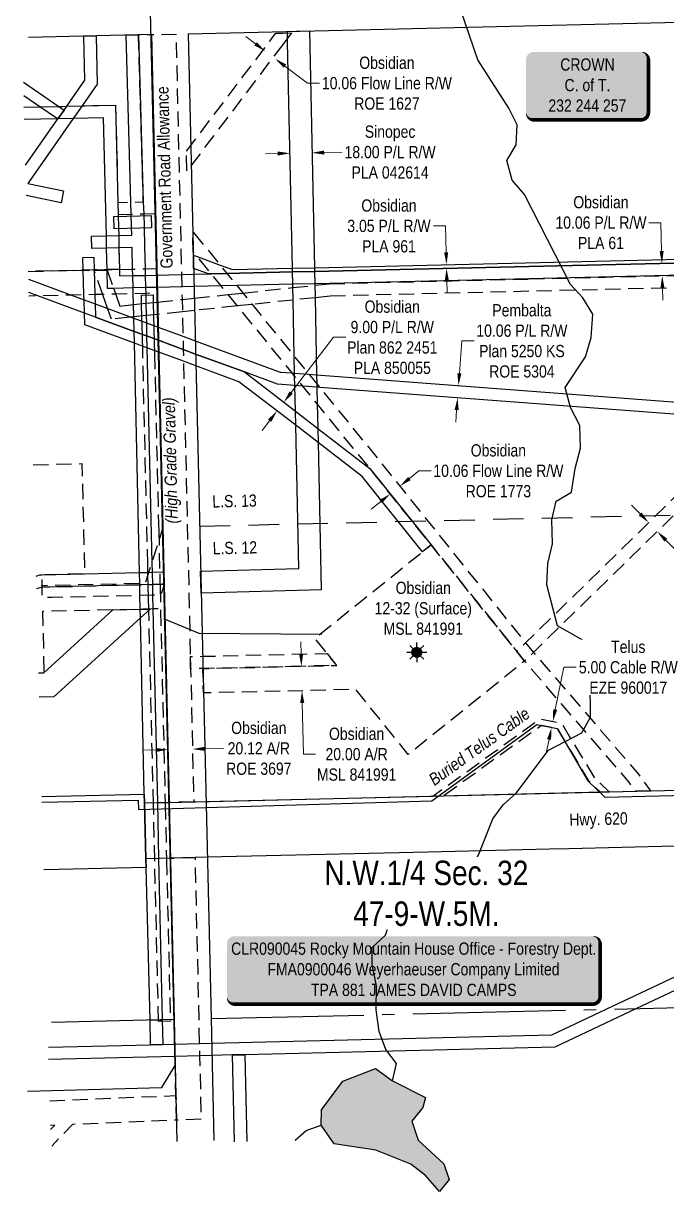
# Model space of a CAD drawing. Extents: x 614096 to 617019, y 5883619 to 5886341.
# Drawn here: x 614116 to 614642, y 5884371 to 5885326 of the extents above; entities that cross this region are included whole.
import ezdxf
from ezdxf.enums import TextEntityAlignment as Align

# ---------------------------------------------------------------- set-up
doc = ezdxf.new("R2010")
doc.units = 0
doc.header["$LTSCALE"] = 5
doc.header["$PDSIZE"] = 1
for name, pattern in [('foc-ACCESSROAD', [3.75, 2.5, -1.25]), ('foc-FLOWLINE', [3.75, 2.5, -1.25]), ('foc-LSD', [8, 5, -3]), ('foc-QUARTERLINE', [33, 25, -3, 2, -3])]:
    doc.linetypes.add(name, pattern=pattern)
doc.layers.get('Defpoints').update_dxf_attribs({"color": 9})
for name, color, linetype in [('AS-OWNER', 7, 'Continuous'), ('AS-POWER', 104, 'foc-POWER'), ('AS-SURFACE IMPACT', 7, 'Continuous'), ('AS-TELUS', 224, 'foc-TEL'), ('C-RW', 13, 'Continuous'), ('C-SYMBOL', 7, 'Continuous'), ('C-WS', 13, 'foc-ACCESSROAD'), ('F-AR', 190, 'foc-ACCESSROAD'), ('F-EZE', 190, 'foc-FLOWLINE'), ('F-FLOWLINE', 190, 'foc-FLOWLINE'), ('F-RW', 190, 'Continuous'), ('F-WS', 190, 'foc-ACCESSROAD'), ('F-WS-S', 190, 'Continuous'), ('L-QSEC', 8, 'foc-QUARTERLINE'), ('L-ROAD-T', 7, 'Continuous'), ('L-SEC', 7, 'Continuous'), ('L-SECTION-LSD', 7, 'foc-LSD'), ('L-TITLEDB', 4, 'Continuous'), ('L-TITLEDB-T', 4, 'Continuous'), ('T-WATER', 160, 'Continuous'), ('T-WATER-H', 133, 'Continuous')]:
    doc.layers.add(name, color=color, linetype=linetype)
for name, color, linetype, lineweight in [('C-RW-T', 13, 'Continuous', 9), ('F-AR-T', 190, 'Continuous', 9), ('F-EZE-T', 190, 'Continuous', 9), ('F-FLOWLINE-T', 190, 'Continuous', 9), ('F-RW-T', 190, 'Continuous', 9), ('F-WS-T', 190, 'Continuous', 9), ('T-TEXT', 48, 'Continuous', 18)]:
    doc.layers.add(name, color=color, linetype=linetype, lineweight=lineweight)
doc.styles.add('100L', font='ARIALN.TTF', dxfattribs={"height": 11})
doc.styles.add('175L', font='ARIALN.TTF', dxfattribs={"height": 20})
doc.styles.add('80', font='ARIALN.TTF', dxfattribs={"height": 10})
doc.styles.add('80CG', font='ARIALN.TTF', dxfattribs={"height": 10})
doc.styles.add('80L', font='ARIALN.TTF', dxfattribs={"height": 10})
doc.styles.add('80LS', font='ARIALNI.TTF', dxfattribs={"height": 10})
doc.styles.add('foc-LtypeFont', font='ARIALN.TTF', dxfattribs={"height": 7.35})
doc.linetypes.add('foc-POWER', pattern='A,6,-1,["P",foc-LtypeFont,S=0.2,R=0,X=-0.625,Y=-0.75],-1.24,4', length=12.24)
doc.linetypes.add('foc-POWER-NOLINE', pattern='A,0,-4,["P",foc-LtypeFont,S=0.2,R=0,X=-0.625,Y=-0.75],-8.24', length=12.24)
doc.linetypes.add('foc-TEL', pattern='A,2,-1,["T",foc-LtypeFont,S=0.2,R=0,X=-0.425,Y=-0.75],-1.24,8', length=12.24)
doc.dimstyles.new('Compass 5 000', dxfattribs={"dimscale": 5, "dimtxt": 9, "dimasz": 2, "dimexe": 0.2, "dimexo": 0.0625, "dimgap": 0.5, "dimtad": 0, "dimtih": 1, "dimtoh": 1, "dimzin": 0, "dimdsep": 46, "dimtxsty": '80CG', "dimcen": 0.1, "dimse1": 1, "dimse2": 1, "dimclrd": 256, "dimclrt": 256, "dimaunit": 1, "dimadec": 4, "dimazin": 0, "dimtfac": 0.06, "dimtofl": 0, "dimtmove": 0, "dimatfit": 1, "dimfxl": 0.2, "dimtolj": 1, "dimtzin": 0, "dimlwd": -1, "dimarcsym": 0})

# ---------------------------------------------------------------- blocks, each defined once
blk = doc.blocks.new('*U426')
h = blk.add_hatch(color=255)
edge = h.paths.add_edge_path()
edge.add_line((-146.5, -28.5), (146.5, -28.5))
edge.add_arc((146.5, -22.5), 6, 270, 360)
edge.add_line((152.5, -22.5), (152.5, 21))
edge.add_arc((146.5, 21), 6, 0, 90)
edge.add_line((146.5, 27), (-146.5, 27))
edge.add_arc((-146.5, 21), 6, 90, 180)
edge.add_line((-152.5, 21), (-152.5, -22.5))
edge.add_arc((-146.5, -22.5), 6, 180, 270)
at = {"color": 44, "flags": 128}
blk.add_lwpolyline([(-146.5, -28.5, 3, 3, 0), (146.5, -28.5, 3, 3, 0.414214), (152.5, -22.5, 3, 3, 0), (152.5, 21, 3, 0, 0.414214), (146.5, 27, 0, 0, 0), (-146.5, 27, 0, 0, 0.414214), (-152.5, 21, 0, 0, 0), (-152.5, -22.5, 0, 3, 0.414214)], format="xyseb", close=True, dxfattribs=at)
at = {"color": 44, "style": '80'}
blk.add_attdef('ENTER_TEXT_001', (-35.99, -5), '', height=10, dxfattribs=at)
blk = doc.blocks.new('*U427')
h = blk.add_hatch(color=255)
edge = h.paths.add_edge_path()
edge.add_line((-44, -28.5), (44, -28.5))
edge.add_arc((44, -22.5), 6, 270, 360)
edge.add_line((50, -22.5), (50, 21))
edge.add_arc((44, 21), 6, 0, 90)
edge.add_line((44, 27), (-44, 27))
edge.add_arc((-44, 21), 6, 90, 180)
edge.add_line((-50, 21), (-50, -22.5))
edge.add_arc((-44, -22.5), 6, 180, 270)
at = {"color": 14, "flags": 128}
blk.add_lwpolyline([(-44, -28.5, 3, 3, 0), (44, -28.5, 3, 3, 0.414214), (50, -22.5, 3, 3, 0), (50, 21, 3, 0, 0.414214), (44, 27, 0, 0, 0), (-44, 27, 0, 0, 0.414214), (-50, 21, 0, 0, 0), (-50, -22.5, 0, 3, 0.414214)], format="xyseb", close=True, dxfattribs=at)
at = {"color": 14, "style": '80'}
blk.add_attdef('ENTER_TEXT_001', (-26.85, -4.92), '', height=10, dxfattribs=at)
blk = doc.blocks.new('*D431')
at = {"layer": 'Defpoints', "color": 0, "transparency": 16777216}
for p in [(614548.77, 5884755.34), (614549.86, 5884755.12), (614548.85, 5884750.22)]:
    blk.add_point(p, dxfattribs=at)
at = {"layer": 'F-EZE-T', "transparency": 16777216}
for p, q in [((614550.78, 5884765.14), (614557.88, 5884799.63)), ((614557.88, 5884799.63), (614567.88, 5884799.63)), ((614545.74, 5884740.65), (614543.72, 5884730.86))]:
    blk.add_line(p, q, dxfattribs=at)
for points in [[(614549.15, 5884765.47), (614552.41, 5884764.8), (614548.77, 5884755.34)], [(614544.11, 5884740.99), (614547.37, 5884740.32), (614547.76, 5884750.45)]]:
    blk.add_solid(points, dxfattribs=at)
at = {"layer": 'F-EZE-T', "transparency": 16777216, "insert": (614610.53, 5884799.63), "char_height": 10, "attachment_point": 5, "style": '80CG', "bg_fill": 3, "box_fill_scale": 1.1, "bg_fill_color": 256, "bg_fill_true_color": 13158600, "bg_fill_transparency": 0}
blk.add_mtext('\\A1;Telus\\P5.00 Cable R/W\\PEZE 960017', dxfattribs=at)
blk = doc.blocks.new('*D433')
at = {"layer": 'Defpoints', "color": 0, "transparency": 16777216}
for p in [(614332.11, 5884800.24), (614332.57, 5884780.26), (614343.67, 5884780.51)]:
    blk.add_point(p, dxfattribs=at)
at = {"layer": 'F-AR-T', "transparency": 16777216}
for p, q in [((614342.98, 5884810.5), (614342.75, 5884820.49)), ((614343.9, 5884770.51), (614344.87, 5884728.58)), ((614344.87, 5884728.58), (614354.87, 5884728.58))]:
    blk.add_line(p, q, dxfattribs=at)
for points in [[(614344.65, 5884810.53), (614341.32, 5884810.46), (614343.21, 5884800.5)], [(614345.57, 5884770.55), (614342.24, 5884770.48), (614343.67, 5884780.51)]]:
    blk.add_solid(points, dxfattribs=at)
at = {"layer": 'F-AR-T', "transparency": 16777216, "insert": (614388.37, 5884728.58), "char_height": 10, "attachment_point": 5, "style": '80CG'}
blk.add_mtext('\\A1;Obsidian\\P20.00 A/R\\PMSL 841991', dxfattribs=at)
blk = doc.blocks.new('*D437')
at = {"layer": 'Defpoints', "color": 0, "transparency": 16777216}
for p in [(614384.56, 5885126.98), (614461.85, 5885128.78), (614384.63, 5885123.93)]:
    blk.add_point(p, dxfattribs=at)
at = {"layer": 'F-RW-T', "transparency": 16777216}
for p, q in [((614461.11, 5885160.36), (614451.11, 5885160.36)), ((614461.61, 5885138.77), (614461.11, 5885160.36)), ((614462.15, 5885115.73), (614462.38, 5885105.73))]:
    blk.add_line(p, q, dxfattribs=at)
for points in [[(614463.28, 5885138.81), (614459.95, 5885138.73), (614461.85, 5885128.78)], [(614463.81, 5885115.76), (614460.48, 5885115.69), (614461.92, 5885125.72)]]:
    blk.add_solid(points, dxfattribs=at)
at = {"layer": 'F-RW-T', "transparency": 16777216, "insert": (614414.83, 5885160.36), "char_height": 10, "attachment_point": 5, "style": '80CG'}
blk.add_mtext('\\A1;Obsidian\\P3.05 P/L R/W\\PPLA 961', dxfattribs=at)
blk = doc.blocks.new('*D438')
at = {"layer": 'C-RW-T', "transparency": 16777216}
for p, q in [((614323.83, 5885219.57), (614313.83, 5885219.36)), ((614361.83, 5885220.37), (614376.64, 5885220.69))]:
    blk.add_line(p, q, dxfattribs=at)
for points in [[(614361.8, 5885222.04), (614361.87, 5885218.71), (614351.83, 5885220.16)], [(614323.79, 5885221.24), (614323.86, 5885217.9), (614333.83, 5885219.78)]]:
    blk.add_solid(points, dxfattribs=at)
at = {"layer": 'Defpoints', "color": 0, "transparency": 16777216}
for p in [(614333.59, 5885230.98), (614351.6, 5885231.36), (614351.83, 5885220.16)]:
    blk.add_point(p, dxfattribs=at)
at = {"layer": 'C-RW-T', "transparency": 16777216, "insert": (614415.73, 5885220.69), "char_height": 10, "attachment_point": 5, "style": '80CG'}
blk.add_mtext('\\A1;Sinopec\\P18.00 P/L R/W\\PPLA 042614', dxfattribs=at)
blk = doc.blocks.new('*D439')
at = {"layer": 'Defpoints', "color": 0, "transparency": 16777216}
for p in [(614520.17, 5885127.07), (614638.02, 5885129.8), (614520.4, 5885117.01)]:
    blk.add_point(p, dxfattribs=at)
at = {"layer": 'F-RW-T', "transparency": 16777216}
for p, q in [((614637.25, 5885163.06), (614627.25, 5885163.06)), ((614637.79, 5885139.8), (614637.25, 5885163.06)), ((614638.49, 5885109.74), (614638.72, 5885099.75))]:
    blk.add_line(p, q, dxfattribs=at)
for points in [[(614639.46, 5885139.84), (614636.13, 5885139.76), (614638.02, 5885129.8)], [(614640.15, 5885109.78), (614636.82, 5885109.71), (614638.26, 5885119.74)]]:
    blk.add_solid(points, dxfattribs=at)
at = {"layer": 'F-RW-T', "transparency": 16777216, "insert": (614588.17, 5885163.06), "char_height": 10, "attachment_point": 5, "style": '80CG'}
blk.add_mtext('\\A1;Obsidian\\P10.06 P/L R/W\\PPLA 61', dxfattribs=at)
blk = doc.blocks.new('*D441')
at = {"layer": 'Defpoints', "color": 0, "transparency": 16777216}
for p in [(614312.59, 5885301.69), (614320.61, 5885295.6), (614321.74, 5885297.09)]:
    blk.add_point(p, dxfattribs=at)
at = {"layer": 'F-FLOWLINE-T', "transparency": 16777216}
for p, q in [((614305.75, 5885309.23), (614297.79, 5885315.28)), ((614329.7, 5885291.04), (614348.13, 5885277.04)), ((614348.13, 5885277.04), (614358.13, 5885277.04))]:
    blk.add_line(p, q, dxfattribs=at)
for points in [[(614306.76, 5885310.56), (614304.75, 5885307.9), (614313.72, 5885303.18)], [(614330.71, 5885292.37), (614328.69, 5885289.71), (614321.74, 5885297.09)]]:
    blk.add_solid(points, dxfattribs=at)
at = {"layer": 'F-FLOWLINE-T', "transparency": 16777216, "insert": (614413.13, 5885277.04), "char_height": 10, "attachment_point": 5, "style": '80CG'}
blk.add_mtext('\\A1;Obsidian\\P10.06 Flow Line R/W\\PROE 1627', dxfattribs=at)
blk = doc.blocks.new('*D442')
at = {"layer": 'Defpoints', "color": 0, "transparency": 16777216}
for p in [(614234.06, 5884731.27), (614254.16, 5884732.79), (614254.19, 5884731.74)]:
    blk.add_point(p, dxfattribs=at)
at = {"layer": 'F-AR-T', "transparency": 16777216}
for p, q in [((614224.04, 5884732.09), (614214.04, 5884731.86)), ((614264.16, 5884733.02), (614279.83, 5884733.38))]:
    blk.add_line(p, q, dxfattribs=at)
for points in [[(614224, 5884733.76), (614224.08, 5884730.43), (614234.04, 5884732.32)], [(614264.12, 5884734.69), (614264.2, 5884731.36), (614254.16, 5884732.79)]]:
    blk.add_solid(points, dxfattribs=at)
at = {"layer": 'F-AR-T', "transparency": 16777216, "insert": (614308.37, 5884733.38), "char_height": 10, "attachment_point": 5, "style": '80CG'}
blk.add_mtext('\\A1;Obsidian\\P20.12 A/R\\PROE 3697', dxfattribs=at)
blk = doc.blocks.new('*D443')
at = {"layer": 'Defpoints', "color": 0, "transparency": 16777216}
for p in [(614471.67, 5885029.93), (614487.91, 5885028.7), (614487.16, 5885018.67)]:
    blk.add_point(p, dxfattribs=at)
at = {"layer": 'F-RW-T', "transparency": 16777216}
for p, q in [((614472.42, 5885039.9), (614474.43, 5885066.4)), ((614474.43, 5885066.4), (614484.43, 5885066.4)), ((614470.16, 5885009.93), (614469.41, 5884999.96))]:
    blk.add_line(p, q, dxfattribs=at)
for points in [[(614470.76, 5885040.02), (614474.09, 5885039.77), (614471.67, 5885029.93)], [(614468.5, 5885010.05), (614471.82, 5885009.8), (614470.91, 5885019.9)]]:
    blk.add_solid(points, dxfattribs=at)
at = {"layer": 'F-RW-T', "transparency": 16777216, "insert": (614523.51, 5885066.4), "char_height": 10, "attachment_point": 5, "style": '80CG'}
blk.add_mtext('\\A1;Pembalta\\P10.06 P/L R/W\\PPlan 5250 KS\\PROE 5304', dxfattribs=at)
blk = doc.blocks.new('*D444')
at = {"layer": 'Defpoints', "color": 0, "transparency": 16777216}
for p in [(614411.66, 5884946.59), (614419.51, 5884952.9), (614423.71, 5884947.68)]:
    blk.add_point(p, dxfattribs=at)
at = {"layer": 'F-AR-T', "transparency": 16777216}
for p, q in [((614431.5, 5884953.94), (614439.3, 5884960.21)), ((614439.3, 5884960.21), (614449.3, 5884960.21)), ((614408.06, 5884935.11), (614400.26, 5884928.85))]:
    blk.add_line(p, q, dxfattribs=at)
for points in [[(614430.46, 5884955.24), (614432.54, 5884952.65), (614423.71, 5884947.68)], [(614407.02, 5884936.41), (614409.1, 5884933.81), (614415.86, 5884941.37)]]:
    blk.add_solid(points, dxfattribs=at)
at = {"layer": 'F-AR-T', "transparency": 16777216, "insert": (614504.3, 5884960.21), "char_height": 10, "attachment_point": 5, "style": '80CG'}
blk.add_mtext('\\A1;Obsidian\\P10.06 Flow Line R/W\\PROE 1773', dxfattribs=at)
blk = doc.blocks.new('*D445')
at = {"layer": 'Defpoints', "color": 0, "transparency": 16777216}
for p in [(614627.22, 5884917.9), (614582.73, 5884874.47), (614589.76, 5884867.26)]:
    blk.add_point(p, dxfattribs=at)
at = {"layer": 'F-AR-T', "transparency": 16777216}
for p, q in [((614620.23, 5884925.06), (614613.25, 5884932.21)), ((614641.24, 5884903.55), (614656.94, 5884887.46)), ((614656.94, 5884887.46), (614666.94, 5884887.46))]:
    blk.add_line(p, q, dxfattribs=at)
for points in [[(614621.43, 5884926.22), (614619.04, 5884923.89), (614627.22, 5884917.9)], [(614642.43, 5884904.71), (614640.04, 5884902.38), (614634.25, 5884910.7)]]:
    blk.add_solid(points, dxfattribs=at)
at = {"layer": 'F-AR-T', "transparency": 16777216, "insert": (614721.94, 5884887.46), "char_height": 10, "attachment_point": 5, "style": '80CG', "bg_fill": 3, "box_fill_scale": 1.1, "bg_fill_color": 256, "bg_fill_true_color": 13158600, "bg_fill_transparency": 0}
blk.add_mtext('\\A1;Obsidian\\P10.06 Flow Line R/W\\PROE 1746', dxfattribs=at)
blk = doc.blocks.new('GAS')
h = blk.add_hatch(color=255)
h.dxf.hatch_style = 1
edge = h.paths.add_edge_path()
edge.add_arc((0, 0), 0.9, 0, 360)
for p, q in [((-0.81, 0), (-1.62, 0)), ((-0.57, 0.57), (-1.14, 1.14)), ((0, 0.81), (0, 1.62)), ((0.57, 0.57), (1.14, 1.14)), ((1.62, 0), (0.81, 0)), ((-0.57, -0.57), (-1.14, -1.14)), ((0, -0.81), (0, -1.62)), ((1.14, -1.14), (0.57, -0.57))]:
    blk.add_line(p, q)
blk.add_circle((0, 0), 0.8)
blk = doc.blocks.new('*D486')
at = {"layer": 'Defpoints', "color": 0, "transparency": 16777216}
for p in [(614328.78, 5885016.26), (614329.51, 5885015.7), (614324.03, 5885008.57)]:
    blk.add_point(p, dxfattribs=at)
at = {"layer": 'F-RW-T', "transparency": 16777216}
for p, q in [((614334.87, 5885024.19), (614369.57, 5885069.35)), ((614369.57, 5885069.35), (614379.57, 5885069.35)), ((614317.2, 5885001.2), (614311.11, 5884993.27))]:
    blk.add_line(p, q, dxfattribs=at)
for points in [[(614333.55, 5885025.21), (614336.19, 5885023.18), (614328.78, 5885016.26)], [(614315.88, 5885002.22), (614318.52, 5885000.19), (614323.29, 5885009.13)]]:
    blk.add_solid(points, dxfattribs=at)
at = {"layer": 'F-RW-T', "transparency": 16777216, "insert": (614417.52, 5885069.35), "char_height": 10, "attachment_point": 5, "style": '80CG'}
blk.add_mtext('\\A1;Obsidian\\P9.00 P/L R/W\\PPlan 862 2451\\PPLA 850055', dxfattribs=at)

msp = doc.modelspace()

# ---------------------------------------------------------------- hatches: boundary and pattern name
at = {"layer": 'T-WATER-H'}
h = msp.add_hatch(color=256, dxfattribs=at)
h.dxf.hatch_style = 1
h.paths.add_polyline_path([(614456.063, 5884371.089), (614444.661, 5884384.412), (614432.768, 5884393.583), (614404.127, 5884404.99), (614370.012, 5884410.276), (614359.411, 5884425.324), (614359.586, 5884437.961), (614377.047, 5884461.421), (614403.843, 5884471.644), (614417.605, 5884461.688), (614444.702, 5884448.154), (614442.454, 5884439.743), (614433.557, 5884428.571), (614438.611, 5884413.119), (614459.69, 5884393.68), (614464.098, 5884381.089)])

# ---------------------------------------------------------------- linework, layer by layer
at = {"layer": 'AS-POWER', "linetype": 'foc-POWER-NOLINE', "flags": 128}
for points in [[(614119.111, 5884453.193), (614228.951, 5884456.229), (614240.02, 5884474.188), (614219.317, 5885358.858), (614194.757, 5886240.268)], [(614234.147, 5884689.207), (615170.072, 5884711.77)]]:
    msp.add_lwpolyline(points, dxfattribs=at)
at = {"layer": 'AS-POWER', "flags": 128}
msp.add_lwpolyline([(614230.554, 5884839.645), (614259.457, 5884827.482), (614360.006, 5884826.827)], dxfattribs=at)
at = {"layer": 'AS-TELUS', "flags": 128}
msp.add_lwpolyline([(614131.077, 5884689.304), (614209.787, 5884690.981), (614209.962, 5884683.465), (614449.998, 5884690.43), (614535.756, 5884752.942), (614552.235, 5884749.578), (614577.57, 5884706.719), (614591.451, 5884693.557), (615157.821, 5884707.466)], dxfattribs=at)
at = {"layer": 'C-RW'}
msp.add_lwpolyline([(614126.287, 5884874.157), (614129.312, 5884875.211), (614130.901, 5884875.243), (614165.507, 5884876.046), (614165.962, 5884876.056), (614210.793, 5884877.09), (614218.448, 5884877.267), (614221.083, 5884877.328), (614230.67, 5884877.55), (614230.805, 5884871.747), (614230.902, 5884867.546), (614229.47, 5884867.513), (614221.311, 5884867.324), (614211.001, 5884867.086), (614131.095, 5884865.239), (614126.559, 5884863.658)], dxfattribs=at)
at = {"layer": 'C-WS', "flags": 128}
msp.add_lwpolyline([(614123.93, 5884965.142), (614163.709, 5884966.129), (614165.962, 5884876.056), (614130.901, 5884875.238), (614131.066, 5884866.593), (614131.084, 5884865.236), (614211.001, 5884867.085), (614221.311, 5884867.324), (614229.47, 5884867.513), (614230.903, 5884867.546), (614230.918, 5884866.896), (614231.366, 5884847.54), (614221.771, 5884847.319), (614219.479, 5884847.266), (614211.434, 5884847.081), (614189.004, 5884846.563), (614131.534, 5884845.238), (614132.687, 5884795.224), (614128.335, 5884795.124)], dxfattribs=at)
at = {"layer": 'F-AR', "flags": 128}
for points in [[(614255.161, 5884689.766), (614235.038, 5884689.129), (614231.366, 5884847.54), (614230.918, 5884866.896), (614230.903, 5884867.546), (614230.805, 5884871.747), (614230.671, 5884877.55), (614229.848, 5884913.047), (614229.727, 5884918.277), (614226.506, 5885057.243), (614226.282, 5885066.912), (614226.031, 5885077.721), (614225.781, 5885088.498), (614225.547, 5885098.594), (614225.388, 5885105.468), (614225.279, 5885110.173), (614225.046, 5885120.236), (614224.921, 5885125.594), (614224.118, 5885160.27), (614223.884, 5885170.333), (614220.489, 5885316.762), (614240.615, 5885317.233), (614245.171, 5885120.703), (614245.405, 5885110.639), (614245.634, 5885100.714), (614245.868, 5885090.618), (614246.341, 5885070.24), (614246.592, 5885059.431), (614246.816, 5885049.761), (614252.41, 5884808.415), (614252.642, 5884798.413), (614255.161, 5884689.766)], [(614261.174, 5884430.309), (614241.056, 5884429.488), (614240.59, 5884449.617), (614239.848, 5884481.628), (614239.615, 5884491.679), (614239.149, 5884511.769), (614236.093, 5884643.62), (614256.197, 5884644.13), (614259.275, 5884512.245), (614259.74, 5884492.176), (614259.973, 5884482.124), (614261.174, 5884430.309)]]:
    msp.add_lwpolyline(points, close=True, dxfattribs=at)
at = {"layer": 'F-EZE', "flags": 128}
for points in [[(614230.805, 5884871.747), (614230.903, 5884867.546), (614230.918, 5884866.896), (614228.341, 5884858.715), (614221.513, 5884858.566), (614211.193, 5884858.339), (614139.455, 5884856.768), (614131.272, 5884856.589), (614131.084, 5884865.236), (614131.066, 5884866.593), (614139.236, 5884866.771), (614210.976, 5884868.343), (614215.671, 5884868.446), (614218.449, 5884877.268), (614220.906, 5884885.061), (614229.848, 5884913.047), (614230.671, 5884877.55), (614230.805, 5884871.747)], [(614364.152, 5884810.988), (614372.051, 5884801.161), (614262.671, 5884798.644), (614252.642, 5884798.413), (614252.41, 5884808.415), (614262.439, 5884808.646), (614364.152, 5884810.988)], [(614594.8, 5884697.857), (614587.755, 5884697.686), (614578.617, 5884706.442), (614552.793, 5884749.41), (614539.527, 5884752.141), (614459.499, 5884694.575), (614450.64, 5884694.36), (614538.387, 5884757.48), (614555.948, 5884753.864), (614582.558, 5884709.588), (614594.8, 5884697.857)]]:
    msp.add_lwpolyline(points, close=True, dxfattribs=at)
at = {"layer": 'F-FLOWLINE'}
for points in [[(614328.277, 5885309.086), (614249.65, 5885205.423), (614249.264, 5885221.581), (614322.268, 5885317.832), (614328.083, 5885317.972), (614335.129, 5885318.142), (614328.277, 5885309.086)], [(614200.749, 5885158.222), (614190.093, 5885157.912), (614189.85, 5885167.974), (614200.438, 5885168.283), (614210.69, 5885168.583), (614220.351, 5885168.864), (614220.592, 5885158.801), (614210.984, 5885158.521), (614200.749, 5885158.222)], [(614236.079, 5884510.311), (614226.387, 5884510.079), (614223.295, 5884641.897), (614222.205, 5884687.576), (614218.465, 5884845.849), (614218.199, 5884857.096), (614217.991, 5884865.854), (614217.756, 5884875.858), (614217.573, 5884883.591), (614213.422, 5885059.316), (614213.194, 5885068.985), (614212.938, 5885079.792), (614212.791, 5885086.019), (614212.553, 5885096.116), (614212.372, 5885103.774), (614221.901, 5885104.001), (614222.065, 5885097.127), (614222.306, 5885087.031), (614222.563, 5885076.254), (614222.821, 5885065.446), (614223.052, 5885055.777), (614226.371, 5884916.813), (614226.496, 5884911.583), (614227.343, 5884876.086), (614227.482, 5884870.284), (614227.582, 5884866.083), (614227.598, 5884865.432), (614228.06, 5884846.077), (614231.843, 5884687.669), (614232.93, 5884642.161), (614236.079, 5884510.311)]]:
    msp.add_lwpolyline(points, close=True, dxfattribs=at)
msp.add_lwpolyline([(614791.622, 5885113.231), (614366.801, 5885103.086), (614354.345, 5885101.762), (614336.372, 5885099.852), (614302.629, 5885096.266), (614290.692, 5885094.997), (614255.901, 5885091.299), (614245.891, 5885090.235), (614225.806, 5885088.101), (614216.291, 5885087.089), (614206.255, 5885086.023), (614203.265, 5885085.705), (614187.914, 5885084.073), (614184.968, 5885092.431), (614180.886, 5885104.008), (614173.849, 5885123.976), (614184.401, 5885124.228), (614189.821, 5885108.929), (614191.462, 5885104.26), (614191.462, 5885104.26), (614194.748, 5885094.921), (614205.984, 5885096.119), (614216.053, 5885097.185), (614225.564, 5885098.197), (614245.65, 5885100.331), (614255.66, 5885101.395), (614283.095, 5885104.311), (614295.03, 5885105.579), (614336.152, 5885109.95), (614354.125, 5885111.86), (614366.149, 5885113.138), (614529.524, 5885117.038), (614791.369, 5885123.294)], dxfattribs=at)
at = {"layer": 'F-RW'}
for points in [[(614117.586, 5885209.979), (614144.08, 5885247.932), (614149.181, 5885255.131), (614151.34, 5885258.22), (614166.153, 5885279.42), (614165.256, 5885315.461), (614175.312, 5885315.698), (614176.288, 5885276.368), (614163.809, 5885258.511), (614156.656, 5885248.275), (614119.544, 5885195.166), (614148.69, 5885189.071), (614146.633, 5885179.229), (614118.229, 5885185.167)], [(614115.829, 5885277.791), (614144.866, 5885258.067), (614149.181, 5885255.131), (614144.072, 5885247.919), (614143.711, 5885247.971), (614129.391, 5885257.705), (614116.116, 5885266.716)], [(614116.357, 5885257.401), (614129.391, 5885257.704), (614144.866, 5885258.067), (614151.34, 5885258.22), (614163.809, 5885258.511), (614191.278, 5885259.156), (614193.146, 5885179.526), (614193.382, 5885169.464), (614193.618, 5885159.401), (614193.778, 5885152.587), (614194.013, 5885142.557), (614194.428, 5885124.887), (614194.554, 5885119.53), (614205.34, 5885119.78), (614215.521, 5885120.016), (614225.045, 5885120.236), (614245.171, 5885120.703), (614254.86, 5885120.926), (614255.201, 5885120.935), (614267.257, 5885121.214), (614269.562, 5885121.267), (614282.282, 5885121.562), (614335.877, 5885122.803), (614353.883, 5885123.22), (614529.286, 5885127.284), (614791.132, 5885133.358)], [(614791.369, 5885123.294), (614529.52, 5885117.223), (614366.14, 5885113.436), (614354.096, 5885113.157), (614336.09, 5885112.74), (614290.332, 5885111.679), (614277.611, 5885111.385), (614255.434, 5885110.872), (614255.093, 5885110.864), (614245.405, 5885110.639), (614225.278, 5885110.173), (614215.751, 5885109.952), (614205.608, 5885109.717), (614189.811, 5885109.351), (614184.726, 5885109.233), (614184.4, 5885124.654), (614183.952, 5885142.263), (614183.724, 5885152.302), (614181.451, 5885248.857), (614156.656, 5885248.275), (614144.08, 5885247.932), (614143.711, 5885247.971), (614116.618, 5885247.336)], [(614120.001, 5885116.783), (614155.132, 5885103.839), (614165.495, 5885100.022), (614174.584, 5885096.674), (614184.946, 5885092.856), (614203.238, 5885086.118), (614206.266, 5885085.002), (614216.408, 5885081.265), (614226.03, 5885077.721), (614226.281, 5885066.912), (614216.657, 5885070.459), (614206.509, 5885074.197), (614174.87, 5885085.851), (614165.781, 5885089.201), (614127.765, 5885103.205), (614120.281, 5885105.962)], [(614712.964, 5885001.623), (614358.167, 5885028.412), (614355.885, 5885028.585), (614344.343, 5885029.456), (614337.841, 5885029.948), (614323.728, 5885031.014), (614296.562, 5885041.021), (614256.713, 5885055.702), (614246.592, 5885059.431), (614226.281, 5885066.912), (614226.03, 5885077.721), (614246.341, 5885070.239), (614256.462, 5885066.51), (614325.887, 5885040.935), (614335.592, 5885040.201), (614337.628, 5885040.047), (614349.412, 5885039.158), (614355.671, 5885038.685), (614722.551, 5885010.985)], [(614128.335, 5884795.124), (614132.687, 5884795.224), (614189.004, 5884846.563), (614211.434, 5884847.081), (614219.479, 5884847.266), (614211.588, 5884840.066), (614140.635, 5884775.391), (614128.853, 5884775.119)], [(614136.264, 5884489.125), (614219.868, 5884491.191), (614229.918, 5884491.44), (614239.615, 5884491.679), (614259.74, 5884492.176), (614269.769, 5884492.423), (614548.088, 5884499.289), (614592.319, 5884520.112), (614705.941, 5884573.581)], [(614711.902, 5884565.272), (614617.183, 5884520.7), (614550.453, 5884489.29), (614296.95, 5884483.036), (614286.897, 5884482.789), (614270.002, 5884482.372), (614259.973, 5884482.124), (614239.848, 5884481.628), (614136.524, 5884479.074)], [(614288.548, 5884411.881), (614286.897, 5884482.789), (614296.95, 5884483.036), (614298.6, 5884412.123)]]:
    msp.add_lwpolyline(points, dxfattribs=at)
for points in [[(614214.988, 5885143.281), (614215.398, 5885125.373), (614215.521, 5885120.016), (614215.751, 5885109.952), (614215.859, 5885105.248), (614216.035, 5885097.589), (614216.266, 5885087.493), (614216.408, 5885081.265), (614216.657, 5885070.459), (614216.878, 5885060.789), (614220.906, 5884885.061), (614221.083, 5884877.328), (614221.311, 5884867.324), (614221.513, 5884858.566), (614221.771, 5884847.319), (614225.4, 5884689.043), (614226.457, 5884643.363), (614229.458, 5884511.544), (614219.407, 5884511.311), (614216.186, 5884636.019), (614216.011, 5884643.152), (614214.89, 5884688.827), (614214.715, 5884695.961), (614211.588, 5884840.066), (614211.434, 5884847.081), (614211.193, 5884858.339), (614211.001, 5884867.085), (614210.976, 5884868.343), (614210.793, 5884877.091), (614206.735, 5885064.526), (614206.509, 5885074.197), (614206.266, 5885085.002), (614206.229, 5885086.434), (614205.965, 5885096.529), (614205.744, 5885105.011), (614205.608, 5885109.717), (614205.34, 5885119.78), (614205.197, 5885125.137), (614204.724, 5885142.87), (614194.013, 5885142.557), (614183.952, 5885142.263), (614171.921, 5885141.912), (614171.623, 5885151.959), (614183.727, 5885152.302), (614193.778, 5885152.587), (614204.431, 5885152.889), (614204.275, 5885159.704), (614203.971, 5885169.765), (614203.696, 5885179.84), (614199.975, 5885316.278), (614210.031, 5885316.516), (614213.933, 5885180.144), (614214.222, 5885170.058), (614214.51, 5885159.996), (614214.988, 5885143.281)], [(614276.658, 5885128.465), (614286.772, 5885124.719), (614335.813, 5885125.853), (614353.819, 5885126.271), (614791.063, 5885136.409), (614791.132, 5885133.358), (614529.286, 5885127.283), (614353.883, 5885123.219), (614335.877, 5885122.803), (614282.282, 5885121.562), (614269.562, 5885121.267), (614267.257, 5885121.214), (614255.089, 5885125.721), (614254.838, 5885136.549), (614258.099, 5885135.34), (614276.658, 5885128.465)], [(614229.918, 5884491.44), (614219.868, 5884491.191), (614219.407, 5884511.311), (614229.458, 5884511.544), (614229.918, 5884491.44)]]:
    msp.add_lwpolyline(points, close=True, dxfattribs=at)
at = {"layer": 'F-WS', "flags": 128}
for points in [[(614116.357, 5885257.403), (614129.391, 5885257.705), (614144.866, 5885258.067), (614151.34, 5885258.22), (614163.809, 5885258.511), (614191.278, 5885259.156), (614193.146, 5885179.526), (614203.696, 5885179.84), (614213.933, 5885180.144), (614210.031, 5885316.516), (614220.489, 5885316.762), (614223.884, 5885170.333), (614214.222, 5885170.058), (614203.971, 5885169.765), (614193.382, 5885169.464), (614193.618, 5885159.401), (614193.778, 5885152.587), (614194.013, 5885142.557), (614194.428, 5885124.887), (614184.402, 5885124.655), (614173.85, 5885124.41), (614164.854, 5885124.201), (614119.835, 5885123.158)], [(614119.835, 5885123.158), (614164.854, 5885124.201), (614173.85, 5885124.41), (614184.402, 5885124.655), (614194.428, 5885124.887), (614205.197, 5885125.137), (614215.398, 5885125.373), (614224.921, 5885125.594), (614225.046, 5885120.236), (614225.279, 5885110.173), (614225.388, 5885105.468), (614215.859, 5885105.248), (614205.744, 5885105.011), (614191.449, 5885104.682), (614180.873, 5885104.436), (614174.382, 5885104.286), (614165.388, 5885104.077), (614155.132, 5885103.839), (614127.765, 5885103.205), (614120.357, 5885103.034)], [(614137.396, 5884445.405), (614240.59, 5884449.617), (614241.056, 5884429.488), (614155.973, 5884426.015), (614139.063, 5884408.293)], [(614138.009, 5884421.769), (614141.496, 5884425.424), (614137.918, 5884425.278)]]:
    msp.add_lwpolyline(points, dxfattribs=at)
msp.add_lwpolyline([(614919.255, 5885100.365), (614920.119, 5885068.432), (614878.231, 5885067.509), (614868.654, 5885067.193), (614868.71, 5885047.288), (614868.778, 5885044.429), (614869.146, 5885029.144), (614869.85, 5884999.869), (614870.093, 5884989.765), (614873.787, 5884836.145), (614874.126, 5884822.073), (614876.948, 5884704.699), (614856.822, 5884704.213), (614854.473, 5884801.867), (614854.135, 5884815.939), (614853.999, 5884821.589), (614853.785, 5884830.473), (614853.66, 5884835.661), (614851.284, 5884933.13), (614851.012, 5884945.395), (614849.967, 5884989.282), (614849.919, 5884991.289), (614849.724, 5884999.384), (614849.676, 5885001.391), (614848.102, 5885066.826), (614839.006, 5885066.622), (614792.887, 5885065.594), (614735.927, 5885009.979), (614726.341, 5885000.619), (614532.921, 5884811.763), (614525.685, 5884804.698), (614519.35, 5884812.58), (614526.587, 5884819.645), (614712.967, 5885001.628), (614722.553, 5885010.988), (614792.519, 5885079.303), (614791.615, 5885113.231), (614791.54, 5885116.283), (614791.369, 5885123.294), (614791.293, 5885126.345), (614791.132, 5885133.358), (614791.063, 5885136.409), (614789.78, 5885192.445), (614839.859, 5885193.589), (614917.061, 5885195.448), (614918.816, 5885122.553), (614918.969, 5885111.779), (614918.997, 5885110.504), (614919.255, 5885100.365)], close=True, dxfattribs=at)
at = {"layer": 'L-QSEC'}
for p, q in [((614269.304, 5884512.482), (615065.487, 5884531.329)), ((614239.149, 5884511.769), (614138.845, 5884509.454))]:
    msp.add_line(p, q, dxfattribs=at)
at = {"layer": 'L-SEC'}
for p, q in [((614250.645, 5885317.469), (615046.678, 5885336.143)), ((614220.489, 5885316.762), (614120.162, 5885314.408)), ((614220.489, 5885316.762), (614239.149, 5884511.769)), ((614220.489, 5885316.762), (614220.492, 5885316.762)), ((614250.65, 5885317.461), (614269.31, 5884512.468)), ((614239.149, 5884511.769), (614241.458, 5884412.135)), ((614269.31, 5884512.468), (614271.619, 5884412.838))]:
    msp.add_line(p, q, dxfattribs=at)
at = {"layer": 'L-SECTION-LSD'}
msp.add_lwpolyline([(614259.974, 5884914.978), (614652.996, 5884924.239), (614662.363, 5884521.786)], dxfattribs=at)
at = {"layer": 'L-TITLEDB'}
for points in [[(614648.656, 5884653.444), (614561.928, 5884651.342), (614546.123, 5884650.958), (614446.897, 5884648.589), (614266.247, 5884644.385), (614256.197, 5884644.13), (614236.093, 5884643.62), (614226.457, 5884643.363), (614216.438, 5884643.162), (614216.011, 5884643.152), (614214.89, 5884688.827), (614215.366, 5884688.838), (614225.4, 5884689.043), (614235.038, 5884689.129), (614255.161, 5884689.766), (614265.19, 5884690.001), (614450.64, 5884694.36), (614459.499, 5884694.575), (614468.445, 5884694.792), (614545.014, 5884696.649), (614578.375, 5884697.459), (614587.755, 5884697.686), (614594.8, 5884697.857), (614616.422, 5884698.381), (614628.597, 5884698.676), (614843.675, 5884703.892)], [(614130.955, 5884694.006), (614214.715, 5884695.961), (614214.89, 5884688.827), (614216.011, 5884643.152), (614216.186, 5884636.019), (614132.509, 5884634.043)]]:
    msp.add_lwpolyline(points, dxfattribs=at)
at = {"layer": 'T-WATER'}
for points in [[(614417.605, 5884461.688), (614420.876, 5884475.732), (614412.37, 5884487.152), (614406.68, 5884501.987), (614404.42, 5884519.613), (614404.538, 5884539.398), (614401.156, 5884556.694), (614401.03, 5884570.745), (614411.926, 5884580.783), (614417.189, 5884595.897), (614425.641, 5884607.943), (614439.996, 5884613.918), (614457.862, 5884616.062), (614471.081, 5884624.149), (614481.198, 5884634.339), (614488.327, 5884646.829), (614499.725, 5884675.767), (614508.073, 5884687.337), (614518.872, 5884696.657), (614545.147, 5884732.004), (614572.422, 5884746.109), (614579.486, 5884758.77), (614578.996, 5884818.447), (614552.627, 5884833.557), (614543.874, 5884866.949), (614544.778, 5884884.375), (614548.462, 5884900.451), (614547.924, 5884920.269), (614551.461, 5884935.328), (614564.164, 5884942.742), (614567.209, 5884962.263), (614571.446, 5884978.886), (614570.91, 5884997.15), (614563.249, 5885012.097), (614558.832, 5885028.223), (614575.446, 5885053.534), (614580.231, 5885069.273), (614581.58, 5885088.343), (614573.471, 5885101.681), (614563.266, 5885112.608), (614525.694, 5885185.985), (614515.532, 5885197.859), (614511.117, 5885213.867), (614518.916, 5885226.751), (614519.597, 5885243.138), (614512.91, 5885256.615), (614487.58, 5885296.193), (614460.598, 5885375.074)], [(614337.995, 5884413.069), (614347.226, 5884421.132), (614359.411, 5884425.324)]]:
    msp.add_lwpolyline(points, dxfattribs=at)
msp.add_lwpolyline([(614456.063, 5884371.089), (614444.661, 5884384.412), (614432.768, 5884393.583), (614404.127, 5884404.99), (614370.012, 5884410.276), (614359.411, 5884425.324), (614359.586, 5884437.961), (614377.047, 5884461.421), (614403.843, 5884471.644), (614417.605, 5884461.688), (614444.702, 5884448.154), (614442.454, 5884439.743), (614433.557, 5884428.571), (614438.611, 5884413.119), (614459.69, 5884393.68), (614464.098, 5884381.089), (614456.063, 5884371.089)], close=True, dxfattribs=at)

# ---------------------------------------------------------------- block references
at = {"layer": 'AS-OWNER', "color": 4}
ref = msp.add_blockref('*U427', (614576.94, 5885275.577), dxfattribs=at)
ref.add_attrib('ENTER_TEXT_001', 'CROWN', (614554.88, 5885287.35), dxfattribs={"layer": '0', "color": 14, "height": 10, "style": '80'})
ref.add_attrib('ENTER_TEXT_002', 'C. of T.', (614558.376, 5885270.506), dxfattribs={"layer": '0', "color": 14, "height": 10, "style": '80'})
ref.add_attrib('ENTER_TEXT_003', '232 244 257', (614545.197, 5885253.798), dxfattribs={"layer": '0', "color": 14, "height": 9.99999, "style": '80'})
at = {"layer": 'AS-SURFACE IMPACT', "color": 4}
ref = msp.add_blockref('*U426', (614434.905, 5884552.865), dxfattribs=dict(at, xscale=1.0005164266774, yscale=1.0005164266774, zscale=1.0005164266774))
ref.add_attrib('ENTER_TEXT_001', 'CLR090045 Rocky Mountain House Office - Forestry Dept.', (614285.728, 5884564.712), dxfattribs={"layer": '0', "color": 44, "height": 10.00516, "style": '80'})
ref.add_attrib('ENTER_TEXT_002', 'FMA0900046 Weyerhaeuser Company Limited', (614315.389, 5884547.859), dxfattribs={"layer": '0', "color": 44, "height": 10.00516, "style": '80'})
ref.add_attrib('ENTER_TEXT_003', 'TPA 881 JAMES DAVID CAMPS', (614350.987, 5884531.007), dxfattribs={"layer": '0', "color": 44, "height": 10.00516, "style": '80'})
at = {"layer": 'F-WS-S', "color": 3, "xscale": 4.998120350000007, "yscale": 4.998120350000007, "zscale": 4.998120350000007}
msp.add_blockref('GAS', (614437.577, 5884811.878), dxfattribs=at)

# ---------------------------------------------------------------- texts
at = {"layer": 'AS-TELUS', "insert": (614488.611, 5884734.917), "char_height": 9.99624, "width": 96.98713, "attachment_point": 5, "rotation": 35.769256, "style": '80CG'}
msp.add_mtext('\\A1;{\\fArial Narrow|b0|i1|c0|p34;Buried Telus Cable}', dxfattribs=at)
at = {"layer": 'F-WS-T', "insert": (614442.87, 5884847.822), "char_height": 9.99624, "width": 78.96526, "attachment_point": 5, "rotation": 359.959776, "style": '80CG'}
msp.add_mtext('\\A1;Obsidian\\P12-32 (Surface)\\PMSL 841991', dxfattribs=at)
at = {"layer": 'L-ROAD-T', "style": '80L'}
msp.add_text('Government Road Allowance', height=9.99624, rotation=91.368119, dxfattribs=at).set_placement((614231.244, 5885200.022), align=Align.MIDDLE_CENTER)
at = {"layer": 'L-TITLEDB-T', "insert": (614586.216, 5884674.162), "char_height": 9.99624, "width": 47.26504, "attachment_point": 5, "rotation": 1.389957, "style": '80CG'}
msp.add_mtext('\\A1;Hwy. 620', dxfattribs=at)
at = {"layer": 'T-TEXT', "style": '80LS'}
msp.add_text('(High Grade Gravel)', height=9.99624, rotation=91.368119, dxfattribs=at).set_placement((614235.928, 5884968.682), align=Align.MIDDLE_CENTER)

# ---------------------------------------------------------------- dimensions: what is measured, and where the dimension line sits
at = {"layer": 'C-RW-T'}
dim = msp.add_linear_dim(base=(614351.833, 5885220.163), p1=(614333.589, 5885230.978), p2=(614351.596, 5885231.359), angle=1.211724, text='Sinopec\\P18.00 P/L R/W\\PPLA 042614', dimstyle='Compass 5 000', dxfattribs=at)
dim.commit()
dim.dimension.update_dxf_attribs({"geometry": '*D438', "text_midpoint": (614415.726, 5885220.687), "dimtype": 161})
at = {"layer": 'F-AR-T'}
for base, p1, p2, angle, text, picture, middle in [((614423.705, 5884947.681), (614411.661, 5884946.592), (614419.511, 5884952.9), 38.783339, 'Obsidian\\P10.06 Flow Line R/W\\PROE 1773', '*D444', (614504.296, 5884960.208)), ((614343.674, 5884780.511), (614332.108, 5884800.242), (614332.568, 5884780.255), 271.319154, 'Obsidian\\P20.00 A/R\\PMSL 841991', '*D433', (614388.366, 5884728.577)), ((614254.163, 5884732.79), (614234.061, 5884731.269), (614254.188, 5884731.736), 1.327932, 'Obsidian\\P20.12 A/R\\PROE 3697', '*D442', (614308.366, 5884733.385))]:
    dim = msp.add_linear_dim(base=base, p1=p1, p2=p2, angle=angle, text=text, dimstyle='Compass 5 000', dxfattribs=at)
    dim.commit()
    dim.dimension.update_dxf_attribs({"geometry": picture, "text_midpoint": middle, "dimtype": 161})
at = {"layer": 'F-FLOWLINE-T'}
dim = msp.add_linear_dim(base=(614321.739, 5885297.091), p1=(614312.586, 5885301.693), p2=(614320.607, 5885295.6), angle=322.780154, text='Obsidian\\P10.06 Flow Line R/W\\PROE 1627', dimstyle='Compass 5 000', dxfattribs=at)
dim.commit()
dim.dimension.update_dxf_attribs({"geometry": '*D441', "text_midpoint": (614413.134, 5885277.041), "dimtype": 161})
at = {"layer": 'F-RW-T'}
dim = msp.add_linear_dim(base=(614461.846, 5885128.775), p1=(614384.627, 5885123.932), p2=(614384.556, 5885126.983), angle=91.328232, text='Obsidian\\P3.05 P/L R/W\\PPLA 961', dimstyle='Compass 5 000', override={"dimtfill": 0}, dxfattribs=at)
dim.commit()
dim.dimension.update_dxf_attribs({"geometry": '*D437', "text_midpoint": (614414.828, 5885160.358), "dimtype": 161})
for base, p1, p2, angle, text, picture, middle in [((614638.023, 5885129.802), (614520.404, 5885117.011), (614520.171, 5885127.072), 91.327171, 'Obsidian\\P10.06 P/L R/W\\PPLA 61', '*D439', (614588.167, 5885163.063)), ((614328.776, 5885016.264), (614324.028, 5885008.565), (614329.511, 5885015.699), 52.456789, 'Obsidian\\P9.00 P/L R/W\\PPlan 862 2451\\PPLA 850055', '*D486', (614417.518, 5885069.347)), ((614471.672, 5885029.927), (614487.156, 5885018.673), (614487.913, 5885028.7), 85.68223, 'Pembalta\\P10.06 P/L R/W\\PPlan 5250 KS\\PROE 5304', '*D443', (614523.511, 5885066.396))]:
    dim = msp.add_linear_dim(base=base, p1=p1, p2=p2, angle=angle, text=text, dimstyle='Compass 5 000', dxfattribs=at)
    dim.commit()
    dim.dimension.update_dxf_attribs({"geometry": picture, "text_midpoint": middle, "dimtype": 161})

# ---------------------------------------------------------------- next in the draw order: texts
at = {"layer": 'C-SYMBOL', "color": 3, "insert": (614445.389, 5884641.607), "char_height": 19.99248, "width": 165.6422, "attachment_point": 2, "style": '175L', "bg_fill": 3, "box_fill_scale": 1.15, "bg_fill_color": 256, "bg_fill_true_color": 256, "bg_fill_transparency": 0}
msp.add_mtext('N.W.1/4 Sec. 32\\P47-9-W.5M.', dxfattribs=at)
at = {"layer": 'L-SECTION-LSD', "char_height": 9.99624, "attachment_point": 1, "rotation": 1.349868, "style": '100L', "bg_fill": 2}
for s, width, insert in [('\\pi1.9019;L.S. 13', 36.83422, (614268.35, 5884940.116)), ('\\pi2.2408;L.S. 12', 37.11172, (614268.323, 5884901.845))]:
    msp.add_mtext_dynamic_manual_height_columns(s, width=width, gutter_width=55, heights=[0], dxfattribs=dict(at, insert=insert))

# ---------------------------------------------------------------- next in the draw order: linework, layer by layer
at = {"layer": 'C-RW'}
msp.add_lwpolyline([(614359.39, 5884862.837), (614261.243, 5884860.273), (614260.825, 5884878.279), (614341.004, 5884880.407), (614338.53, 5884997.421), (614338.286, 5885008.956), (614337.842, 5885029.948), (614337.679, 5885037.639), (614337.628, 5885040.047), (614337.333, 5885053.986), (614336.356, 5885100.171), (614336.143, 5885110.269), (614336.09, 5885112.74), (614335.877, 5885122.803), (614335.813, 5885125.853), (614331.908, 5885310.479), (614331.72, 5885319.365), (614338.767, 5885319.53), (614349.726, 5885319.786), (614353.819, 5885126.271), (614353.883, 5885123.22), (614354.096, 5885113.157), (614354.117, 5885112.167), (614354.33, 5885102.069), (614355.671, 5885038.685), (614355.828, 5885031.285), (614355.885, 5885028.585), (614356.174, 5885014.933), (614356.597, 5884994.883), (614356.841, 5884983.348), (614359.39, 5884862.837)], close=True, dxfattribs=at)
at = {"layer": 'F-RW'}
msp.add_lwpolyline([(614449.278, 5884899.754), (614442.26, 5884894.111), (614392.79, 5884955.721), (614356.841, 5884983.348), (614338.53, 5884997.421), (614292.164, 5885033.055), (614256.937, 5885046.032), (614246.816, 5885049.761), (614226.506, 5885057.243), (614216.878, 5885060.789), (614206.735, 5885064.526), (614166.038, 5885079.519), (614165.781, 5885089.201), (614165.495, 5885100.022), (614165.388, 5885104.077), (614164.854, 5885124.201), (614164.578, 5885134.628), (614173.572, 5885134.866), (614173.85, 5885124.41), (614174.382, 5885104.286), (614174.584, 5885096.674), (614174.87, 5885085.851), (614206.509, 5885074.197), (614216.657, 5885070.459), (614226.282, 5885066.912), (614246.592, 5885059.431), (614256.713, 5885055.702), (614296.562, 5885041.021), (614338.286, 5885008.956), (614356.597, 5884994.883), (614399.128, 5884962.198), (614449.278, 5884899.754)], close=True, dxfattribs=at)
at = {"layer": 'F-WS', "flags": 128}
for points in [[(614628.597, 5884698.676), (614616.422, 5884698.381), (614610.838, 5884706.166), (614525.685, 5884804.698), (614519.35, 5884812.58), (614449.278, 5884899.754), (614399.128, 5884962.198), (614356.174, 5885014.933), (614344.343, 5885029.457), (614337.679, 5885037.639), (614335.591, 5885040.202), (614290.673, 5885095.348), (614283.082, 5885104.668), (614277.611, 5885111.385), (614269.562, 5885121.267), (614258.099, 5885135.34), (614254.772, 5885139.423), (614254.392, 5885155.792), (614276.658, 5885128.465), (614282.282, 5885121.562), (614290.332, 5885111.679), (614295.017, 5885105.927), (614302.61, 5885096.609), (614337.333, 5885053.986), (614349.412, 5885039.159), (614355.828, 5885031.285), (614358.167, 5885028.413), (614406.938, 5884968.547), (614526.587, 5884819.645), (614532.921, 5884811.763), (614533.42, 5884811.144), (614618.752, 5884712.402), (614628.597, 5884698.676)], [(614519.35, 5884812.58), (614525.685, 5884804.698), (614430.637, 5884728.286), (614387.836, 5884781.528), (614263.134, 5884778.656), (614262.671, 5884798.644), (614372.051, 5884801.161), (614364.152, 5884810.988), (614354.226, 5884823.334), (614442.26, 5884894.111), (614449.278, 5884899.754), (614519.35, 5884812.58)]]:
    msp.add_lwpolyline(points, close=True, dxfattribs=at)

# ---------------------------------------------------------------- next in the draw order: dimensions: what is measured, and where the dimension line sits
at = {"layer": 'F-AR-T'}
dim = msp.add_linear_dim(base=(614627.219, 5884917.903), p1=(614589.765, 5884867.265), p2=(614582.733, 5884874.466), angle=134.31611, text='Obsidian\\P10.06 Flow Line R/W\\PROE 1746', dimstyle='Compass 5 000', override={"dimtfill": 1}, dxfattribs=at)
dim.commit()
dim.dimension.update_dxf_attribs({"geometry": '*D445', "text_midpoint": (614721.944, 5884887.459), "dimtype": 161})

# ---------------------------------------------------------------- next in the draw order: dimensions: what is measured, and where the dimension line sits
at = {"layer": 'F-EZE-T'}
dim = msp.add_linear_dim(base=(614548.765, 5884755.343), p1=(614548.854, 5884750.221), p2=(614549.862, 5884755.117), angle=78.364953, text='Telus\\P5.00 Cable R/W\\PEZE 960017', dimstyle='Compass 5 000', override={"dimtfill": 1}, dxfattribs=at)
dim.commit()
dim.dimension.update_dxf_attribs({"geometry": '*D431', "text_midpoint": (614610.534, 5884799.627), "dimtype": 161})

doc.saveas('drawing.dxf')
